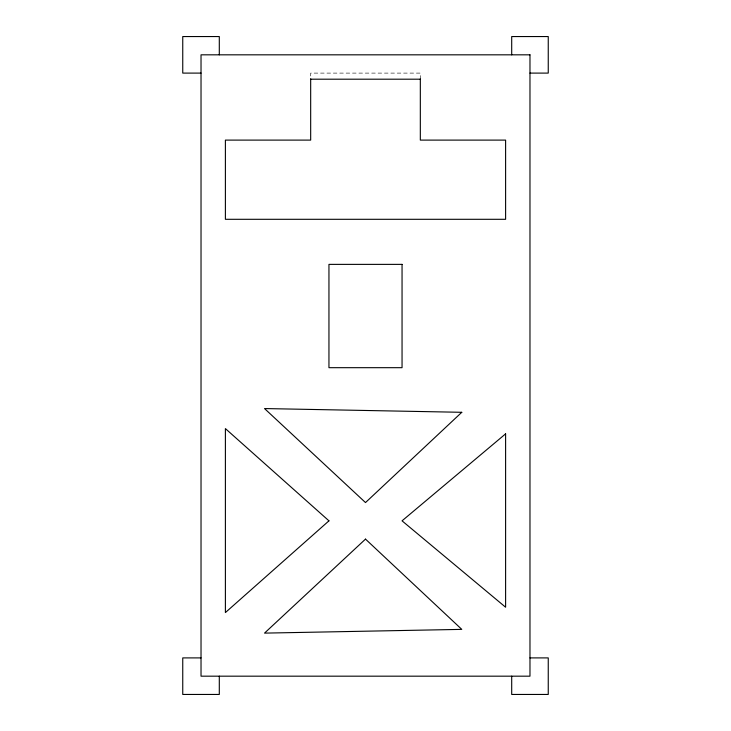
<?xml version="1.0" encoding="UTF-8"?>
<svg xmlns="http://www.w3.org/2000/svg" width="731" height="731" viewBox="0 0 731 731"><rect width="100%" height="100%" fill="white"/><g stroke="black" fill="none" stroke-linecap="round" stroke-linejoin="round"><path stroke-width="0.55" stroke-dasharray="3.65 2.74" d="M420.325 79.195L420.325 73.1L310.675 73.1L310.675 77.641"/><path stroke-width="1.1" d="M201.025 73.1L182.75 73.1L182.75 36.55L219.3 36.55L219.3 54.825M529.975 73.1L548.25 73.1L548.25 36.55L511.7 36.55L511.7 54.825M310.675 79.195L420.325 79.195M201.025 657.9L182.75 657.9L182.75 694.45L219.3 694.45L219.3 676.175M529.975 657.9L548.25 657.9L548.25 694.45L511.7 694.45L511.7 676.175M420.325 78.774L420.325 140.105L505.605 140.105L505.605 219.3L225.395 219.3L225.395 140.105L310.675 140.105L310.675 78.774M461.782 412.302L365.5 502.562L264.521 408.556L461.782 412.302M365.5 539.112L264.521 633.119L461.782 629.373L365.5 539.112M328.95 520.837L225.395 612.569L225.395 428.594L328.95 520.837M505.605 433.849L402.05 520.837L505.605 607.223L505.605 433.849M529.975 54.825L201.025 54.825L201.025 676.175L529.975 676.175L529.975 54.825M402.05 264.375L328.95 264.375L328.95 367.684L402.05 367.684L402.05 264.375"/></g></svg>
